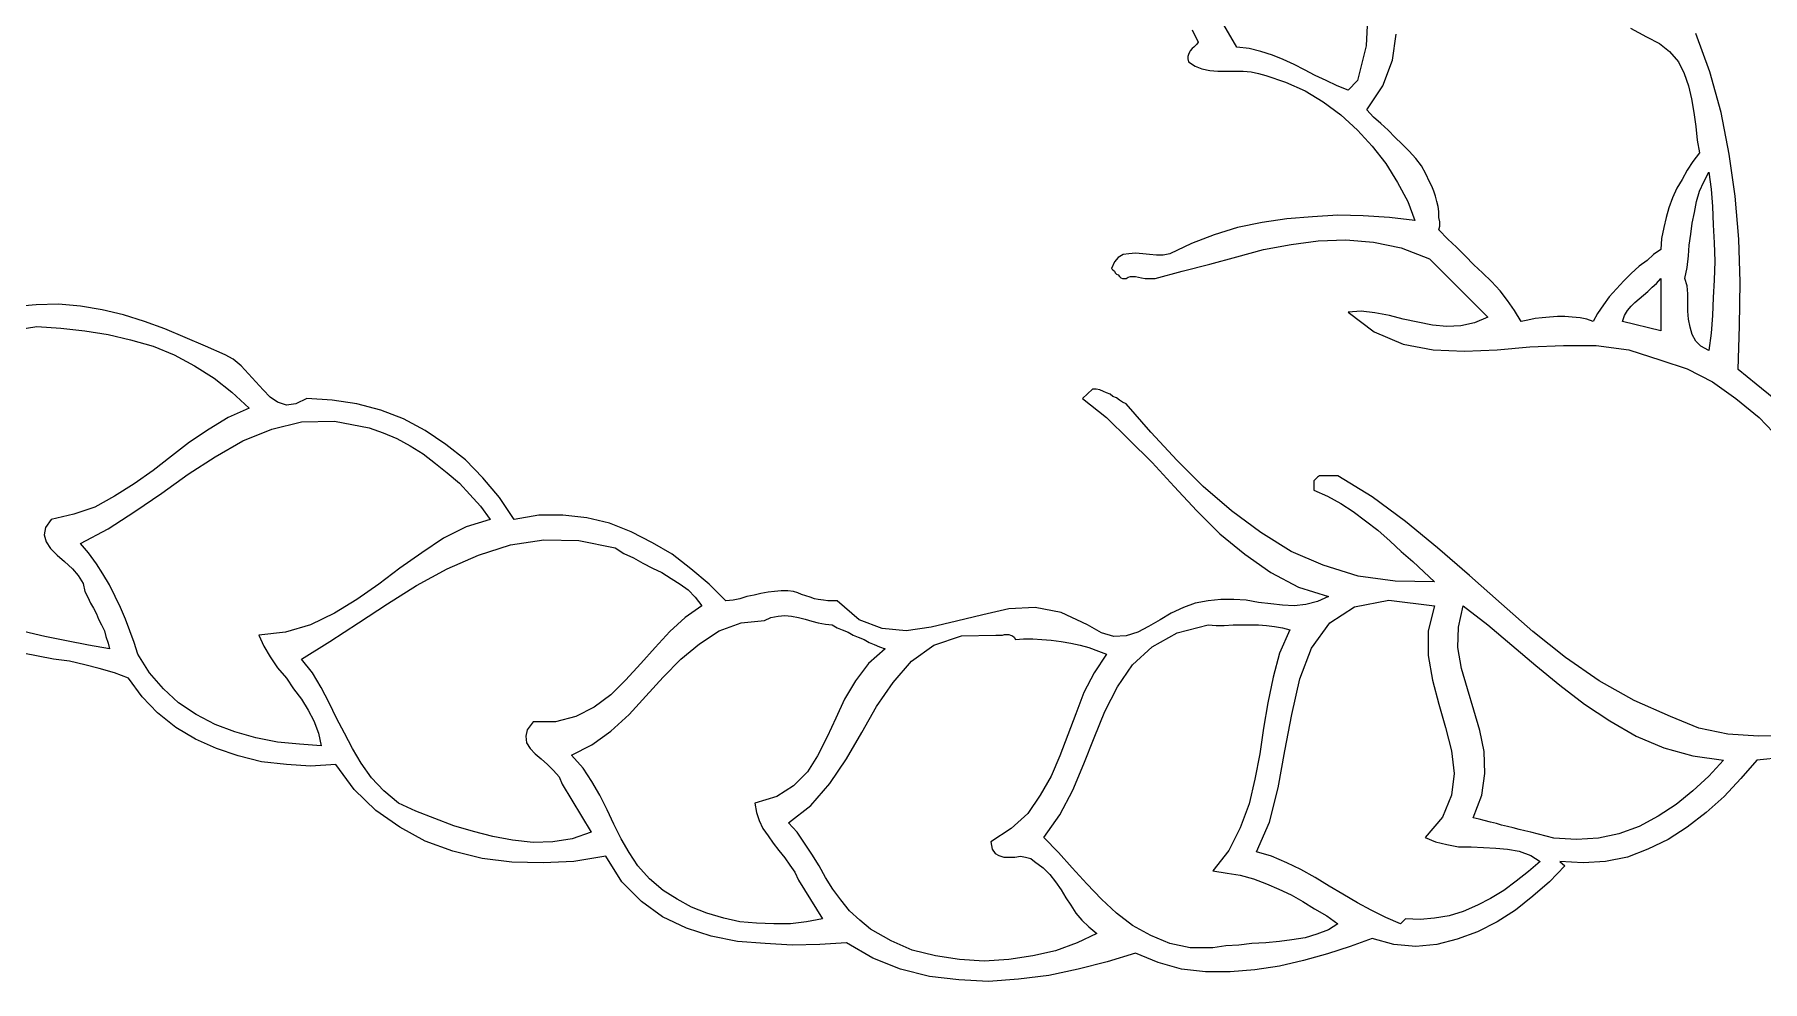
# Model space of a CAD drawing. Extents: x 0.03 to 6.99, y 0.03 to 9.42.
# Drawn here: x 3.387 to 5.761, y 3.437 to 4.738 of the extents above; entities that cross this region are included whole.
import ezdxf

# ---------------------------------------------------------------- set-up
doc = ezdxf.new("R2010")
doc.units = 0
doc.layers.add('1', color=7, linetype='Continuous')

msp = doc.modelspace()

# ---------------------------------------------------------------- linework, layer by layer
msp.add_lwpolyline([(5.79, 3.745), (5.754, 3.741), (5.732, 3.716), (5.709, 3.691), (5.684, 3.669), (5.658, 3.649), (5.632, 3.632), (5.604, 3.619), (5.576, 3.608), (5.546, 3.602), (5.515, 3.6), (5.483, 3.602), (5.49, 3.596), (5.469, 3.574), (5.446, 3.554), (5.422, 3.535), (5.397, 3.519), (5.37, 3.505), (5.342, 3.495), (5.314, 3.488), (5.285, 3.485), (5.255, 3.488), (5.225, 3.496), (5.195, 3.485), (5.164, 3.475), (5.131, 3.466), (5.098, 3.458), (5.064, 3.453), (5.03, 3.45), (4.996, 3.45), (4.963, 3.454), (4.931, 3.463), (4.9, 3.476), (4.861, 3.464), (4.821, 3.454), (4.781, 3.445), (4.739, 3.44), (4.698, 3.437), (4.657, 3.439), (4.617, 3.444), (4.577, 3.454), (4.539, 3.469), (4.503, 3.49), (4.466, 3.488), (4.428, 3.487), (4.391, 3.489), (4.353, 3.492), (4.317, 3.499), (4.283, 3.51), (4.25, 3.526), (4.221, 3.547), (4.194, 3.574), (4.172, 3.609), (4.128, 3.602), (4.086, 3.6), (4.043, 3.601), (4.002, 3.606), (3.962, 3.616), (3.924, 3.63), (3.889, 3.649), (3.856, 3.672), (3.826, 3.701), (3.801, 3.735), (3.766, 3.733), (3.733, 3.735), (3.699, 3.739), (3.667, 3.747), (3.637, 3.757), (3.608, 3.77), (3.581, 3.786), (3.556, 3.806), (3.535, 3.828), (3.516, 3.854), (3.497, 3.861), (3.476, 3.867), (3.456, 3.872), (3.435, 3.877), (3.413, 3.88), (3.392, 3.884), (3.371, 3.888)])
at = {"layer": '1'}
for points in [[(5.219, 4.769), (5.217, 4.723), (5.205, 4.675), (5.192, 4.662), (5.177, 4.668), (5.162, 4.675), (5.147, 4.682), (5.132, 4.69), (5.118, 4.697), (5.103, 4.704), (5.088, 4.71), (5.072, 4.715), (5.056, 4.719), (5.039, 4.721), (4.978, 4.827)], [(4.978, 4.745), (4.986, 4.728), (4.984, 4.725), (4.982, 4.723), (4.98, 4.721), (4.978, 4.719), (4.975, 4.716), (4.974, 4.714), (4.973, 4.711), (4.972, 4.708), (4.972, 4.705), (4.973, 4.701), (4.982, 4.695), (4.991, 4.691), (5.002, 4.689), (5.013, 4.688), (5.024, 4.688), (5.036, 4.688), (5.048, 4.688), (5.059, 4.687), (5.069, 4.685), (5.079, 4.682), (5.106, 4.673), (5.133, 4.661), (5.158, 4.646), (5.182, 4.628), (5.205, 4.607), (5.225, 4.585), (5.244, 4.561), (5.26, 4.535), (5.274, 4.509), (5.284, 4.483), (5.249, 4.487), (5.213, 4.489), (5.178, 4.49), (5.143, 4.488), (5.108, 4.485), (5.074, 4.48), (5.04, 4.473), (5.008, 4.463), (4.977, 4.451), (4.947, 4.437), (4.938, 4.435), (4.929, 4.435), (4.919, 4.436), (4.91, 4.437), (4.9, 4.438), (4.891, 4.437), (4.883, 4.436), (4.876, 4.432), (4.871, 4.426), (4.867, 4.417), (4.869, 4.415), (4.871, 4.413), (4.872, 4.411), (4.874, 4.409), (4.876, 4.408), (4.878, 4.406), (4.88, 4.404), (4.882, 4.403), (4.884, 4.403), (4.887, 4.403), (4.89, 4.405), (4.893, 4.406), (4.896, 4.406), (4.9, 4.406), (4.904, 4.405), (4.908, 4.404), (4.913, 4.403), (4.918, 4.403), (4.922, 4.403), (4.927, 4.403), (4.964, 4.413), (5.002, 4.423), (5.039, 4.433), (5.076, 4.443), (5.114, 4.45), (5.151, 4.455), (5.189, 4.456), (5.227, 4.453), (5.265, 4.445), (5.304, 4.43), (5.384, 4.35), (5.366, 4.342), (5.347, 4.338), (5.328, 4.337), (5.308, 4.339), (5.288, 4.343), (5.268, 4.347), (5.249, 4.352), (5.229, 4.356), (5.21, 4.358), (5.192, 4.357), (5.228, 4.33), (5.268, 4.313), (5.309, 4.305), (5.352, 4.303), (5.397, 4.305), (5.442, 4.309), (5.488, 4.311), (5.533, 4.311), (5.578, 4.305), (5.622, 4.291), (5.658, 4.279), (5.693, 4.261), (5.725, 4.238), (5.757, 4.212), (5.786, 4.182)], [(5.58, 4.747), (5.602, 4.735), (5.62, 4.726), (5.634, 4.715), (5.646, 4.701), (5.654, 4.685), (5.66, 4.668), (5.664, 4.65), (5.667, 4.631), (5.67, 4.612), (5.672, 4.593), (5.675, 4.576), (5.666, 4.564), (5.658, 4.552), (5.651, 4.539), (5.644, 4.527), (5.638, 4.514), (5.633, 4.5), (5.629, 4.487), (5.626, 4.473), (5.623, 4.458), (5.622, 4.443), (5.612, 4.436), (5.603, 4.428), (5.592, 4.42), (5.581, 4.41), (5.571, 4.4), (5.561, 4.389), (5.551, 4.378), (5.543, 4.367), (5.535, 4.355), (5.529, 4.344), (5.52, 4.347), (5.511, 4.349), (5.5, 4.35), (5.49, 4.351), (5.48, 4.351), (5.469, 4.35), (5.459, 4.349), (5.449, 4.348), (5.439, 4.346), (5.43, 4.344), (5.421, 4.359), (5.411, 4.373), (5.401, 4.386), (5.389, 4.399), (5.377, 4.411), (5.365, 4.422), (5.353, 4.434), (5.341, 4.446), (5.329, 4.457), (5.317, 4.47), (5.318, 4.475), (5.318, 4.481), (5.317, 4.487), (5.317, 4.495), (5.316, 4.502), (5.314, 4.509), (5.312, 4.516), (5.31, 4.523), (5.307, 4.53), (5.304, 4.536), (5.299, 4.547), (5.293, 4.558), (5.285, 4.568), (5.276, 4.578), (5.266, 4.588), (5.257, 4.597), (5.247, 4.607), (5.237, 4.616), (5.227, 4.625), (5.218, 4.635), (5.24, 4.668), (5.253, 4.703), (5.258, 4.739)], [(5.777, 4.238), (5.753, 4.258), (5.728, 4.278), (5.73, 4.338), (5.731, 4.398), (5.729, 4.457), (5.724, 4.516), (5.716, 4.574), (5.705, 4.631), (5.689, 4.687), (5.67, 4.74)], [(5.688, 4.304), (5.677, 4.31), (5.67, 4.317), (5.665, 4.326), (5.662, 4.336), (5.66, 4.347), (5.659, 4.358), (5.659, 4.37), (5.659, 4.382), (5.658, 4.393), (5.655, 4.403), (5.658, 4.418), (5.66, 4.434), (5.661, 4.449), (5.663, 4.464), (5.665, 4.479), (5.668, 4.494), (5.671, 4.509), (5.675, 4.523), (5.681, 4.536), (5.688, 4.549), (5.691, 4.526), (5.693, 4.502), (5.694, 4.477), (5.695, 4.452), (5.696, 4.427), (5.695, 4.401), (5.694, 4.377), (5.693, 4.352), (5.691, 4.328), (5.688, 4.304)], [(5.569, 4.344), (5.572, 4.352), (5.576, 4.359), (5.581, 4.365), (5.586, 4.37), (5.592, 4.375), (5.598, 4.38), (5.604, 4.385), (5.61, 4.391), (5.616, 4.396), (5.622, 4.403), (5.622, 4.331), (5.569, 4.344)], [(5.799, 3.775), (5.756, 3.774), (5.714, 3.777), (5.674, 3.785), (5.635, 3.801), (5.585, 3.823), (5.537, 3.85), (5.491, 3.882), (5.446, 3.918), (5.403, 3.956), (5.359, 3.995), (5.315, 4.033), (5.271, 4.069), (5.225, 4.103), (5.178, 4.132), (5.175, 4.132), (5.171, 4.132), (5.168, 4.132), (5.164, 4.132), (5.16, 4.132), (5.157, 4.132), (5.153, 4.132), (5.15, 4.13), (5.148, 4.128), (5.145, 4.125), (5.145, 4.112), (5.164, 4.104), (5.182, 4.094), (5.199, 4.083), (5.216, 4.07), (5.233, 4.057), (5.25, 4.042), (5.265, 4.028), (5.281, 4.014), (5.296, 4), (5.311, 3.986), (5.257, 3.987), (5.206, 3.994), (5.158, 4.009), (5.114, 4.028), (5.072, 4.054), (5.032, 4.084), (4.993, 4.117), (4.957, 4.153), (4.921, 4.192), (4.887, 4.231), (4.882, 4.233), (4.878, 4.236), (4.874, 4.239), (4.869, 4.241), (4.865, 4.244), (4.86, 4.246), (4.856, 4.248), (4.851, 4.25), (4.846, 4.251), (4.841, 4.251), (4.827, 4.238), (4.86, 4.212), (4.891, 4.182), (4.923, 4.15), (4.953, 4.117), (4.984, 4.084), (5.016, 4.052), (5.05, 4.024), (5.086, 3.999), (5.124, 3.979), (5.165, 3.966), (5.15, 3.959), (5.134, 3.955), (5.118, 3.953), (5.102, 3.954), (5.086, 3.956), (5.069, 3.958), (5.052, 3.961), (5.035, 3.962), (5.017, 3.962), (5, 3.96), (4.982, 3.957), (4.966, 3.951), (4.949, 3.943), (4.934, 3.934), (4.918, 3.925), (4.903, 3.917), (4.887, 3.912), (4.87, 3.911), (4.853, 3.916), (4.834, 3.927), (4.798, 3.944), (4.762, 3.951), (4.726, 3.949), (4.69, 3.941), (4.654, 3.932), (4.619, 3.924), (4.585, 3.919), (4.552, 3.922), (4.52, 3.934), (4.49, 3.96), (4.483, 3.96), (4.477, 3.96), (4.471, 3.961), (4.464, 3.962), (4.459, 3.963), (4.453, 3.965), (4.447, 3.967), (4.441, 3.969), (4.436, 3.971), (4.43, 3.973), (4.422, 3.974), (4.413, 3.974), (4.404, 3.973), (4.395, 3.972), (4.385, 3.97), (4.376, 3.968), (4.366, 3.966), (4.356, 3.963), (4.347, 3.961), (4.337, 3.96), (4.314, 3.983), (4.289, 4.004), (4.263, 4.024), (4.236, 4.04), (4.207, 4.055), (4.177, 4.067), (4.146, 4.074), (4.113, 4.078), (4.08, 4.078), (4.046, 4.072), (4.026, 4.102), (4.003, 4.129), (3.979, 4.154), (3.952, 4.175), (3.924, 4.194), (3.894, 4.21), (3.863, 4.222), (3.83, 4.231), (3.796, 4.236), (3.761, 4.238), (3.746, 4.231), (3.733, 4.229), (3.721, 4.233), (3.711, 4.24), (3.701, 4.25), (3.691, 4.261), (3.681, 4.272), (3.671, 4.283), (3.66, 4.292), (3.649, 4.298), (3.622, 4.31), (3.594, 4.322), (3.566, 4.334), (3.538, 4.344), (3.509, 4.353), (3.48, 4.36), (3.45, 4.365), (3.42, 4.368), (3.389, 4.367), (3.357, 4.364)], [(3.359, 4.332), (3.39, 4.337), (3.423, 4.335), (3.456, 4.331), (3.488, 4.326), (3.519, 4.319), (3.55, 4.31), (3.579, 4.298), (3.607, 4.283), (3.634, 4.266), (3.658, 4.247), (3.682, 4.225)], [(3.682, 4.225), (3.653, 4.212), (3.627, 4.196), (3.6, 4.178), (3.575, 4.159), (3.55, 4.139), (3.524, 4.121), (3.497, 4.104), (3.47, 4.089), (3.441, 4.079), (3.41, 4.072), (3.402, 4.061), (3.4, 4.051), (3.403, 4.041), (3.409, 4.032), (3.418, 4.023), (3.428, 4.014), (3.439, 4.004), (3.447, 3.995), (3.454, 3.984), (3.456, 3.973), (3.46, 3.965), (3.464, 3.957), (3.468, 3.95), (3.472, 3.942), (3.475, 3.935), (3.479, 3.927), (3.483, 3.919), (3.485, 3.911), (3.488, 3.902), (3.49, 3.894), (3.461, 3.899), (3.431, 3.905), (3.401, 3.911), (3.372, 3.918)], [(4.013, 4.072), (3.98, 4.062), (3.949, 4.046), (3.919, 4.026), (3.889, 4.005), (3.86, 3.983), (3.83, 3.962), (3.799, 3.943), (3.766, 3.927), (3.732, 3.917), (3.695, 3.913), (3.702, 3.898), (3.711, 3.883), (3.721, 3.868), (3.733, 3.854), (3.743, 3.839), (3.754, 3.825), (3.763, 3.81), (3.771, 3.795), (3.777, 3.778), (3.781, 3.761), (3.751, 3.763), (3.721, 3.766), (3.691, 3.772), (3.662, 3.78), (3.635, 3.79), (3.609, 3.804), (3.585, 3.82), (3.564, 3.839), (3.545, 3.861), (3.529, 3.887), (3.524, 3.903), (3.518, 3.919), (3.512, 3.935), (3.505, 3.951), (3.498, 3.966), (3.49, 3.982), (3.481, 3.997), (3.472, 4.011), (3.461, 4.026), (3.45, 4.039), (3.488, 4.059), (3.525, 4.083), (3.562, 4.108), (3.598, 4.134), (3.635, 4.158), (3.673, 4.18), (3.713, 4.196), (3.754, 4.206), (3.799, 4.207), (3.847, 4.198), (3.866, 4.191), (3.885, 4.183), (3.903, 4.173), (3.921, 4.162), (3.938, 4.149), (3.954, 4.136), (3.971, 4.122), (3.985, 4.106), (4, 4.09), (4.013, 4.072)], [(4.304, 3.953), (4.281, 3.937), (4.26, 3.918), (4.24, 3.896), (4.22, 3.874), (4.199, 3.851), (4.179, 3.831), (4.156, 3.814), (4.131, 3.801), (4.103, 3.794), (4.072, 3.794), (4.064, 3.783), (4.062, 3.774), (4.063, 3.765), (4.068, 3.757), (4.075, 3.75), (4.083, 3.743), (4.092, 3.735), (4.1, 3.727), (4.108, 3.718), (4.112, 3.708), (4.152, 3.642), (4.126, 3.633), (4.099, 3.629), (4.072, 3.628), (4.044, 3.631), (4.017, 3.636), (3.99, 3.643), (3.963, 3.651), (3.937, 3.661), (3.911, 3.671), (3.887, 3.682), (3.867, 3.699), (3.85, 3.717), (3.836, 3.737), (3.824, 3.757), (3.813, 3.778), (3.802, 3.799), (3.792, 3.82), (3.781, 3.841), (3.769, 3.861), (3.754, 3.88), (3.793, 3.904), (3.832, 3.93), (3.872, 3.956), (3.912, 3.981), (3.954, 4.004), (3.997, 4.023), (4.041, 4.037), (4.087, 4.044), (4.135, 4.043), (4.185, 4.033), (4.197, 4.025), (4.21, 4.019), (4.223, 4.012), (4.236, 4.005), (4.249, 3.999), (4.262, 3.991), (4.274, 3.983), (4.285, 3.975), (4.295, 3.965), (4.304, 3.953)], [(5.311, 3.953), (5.302, 3.919), (5.302, 3.885), (5.308, 3.851), (5.317, 3.818), (5.326, 3.786), (5.334, 3.754), (5.338, 3.723), (5.334, 3.693), (5.322, 3.663), (5.298, 3.635), (5.312, 3.629), (5.328, 3.625), (5.344, 3.622), (5.361, 3.622), (5.378, 3.621), (5.395, 3.62), (5.411, 3.619), (5.427, 3.616), (5.443, 3.61), (5.456, 3.602), (5.44, 3.588), (5.423, 3.575), (5.406, 3.562), (5.388, 3.551), (5.37, 3.542), (5.35, 3.533), (5.331, 3.527), (5.311, 3.524), (5.291, 3.522), (5.271, 3.523), (5.264, 3.516), (5.244, 3.525), (5.224, 3.535), (5.205, 3.545), (5.185, 3.557), (5.166, 3.568), (5.147, 3.58), (5.127, 3.591), (5.108, 3.6), (5.087, 3.609), (5.066, 3.615), (5.084, 3.656), (5.096, 3.703), (5.105, 3.754), (5.115, 3.804), (5.126, 3.853), (5.142, 3.895), (5.167, 3.93), (5.201, 3.952), (5.248, 3.961), (5.311, 3.953)], [(5.708, 3.741), (5.688, 3.719), (5.666, 3.699), (5.643, 3.68), (5.618, 3.664), (5.592, 3.65), (5.564, 3.64), (5.536, 3.634), (5.506, 3.632), (5.475, 3.634), (5.443, 3.642), (5.435, 3.644), (5.427, 3.646), (5.419, 3.648), (5.411, 3.65), (5.403, 3.652), (5.396, 3.654), (5.388, 3.656), (5.379, 3.658), (5.372, 3.66), (5.364, 3.662), (5.376, 3.693), (5.38, 3.723), (5.379, 3.753), (5.373, 3.782), (5.365, 3.81), (5.356, 3.839), (5.348, 3.867), (5.343, 3.896), (5.344, 3.924), (5.35, 3.953), (5.384, 3.927), (5.417, 3.899), (5.45, 3.871), (5.483, 3.844), (5.517, 3.818), (5.552, 3.795), (5.588, 3.774), (5.626, 3.758), (5.666, 3.747), (5.708, 3.741)], [(4.39, 3.933), (4.399, 3.937), (4.409, 3.939), (4.418, 3.94), (4.427, 3.939), (4.437, 3.937), (4.446, 3.935), (4.455, 3.932), (4.464, 3.93), (4.474, 3.928), (4.483, 3.927), (4.49, 3.923), (4.497, 3.92), (4.505, 3.917), (4.512, 3.913), (4.519, 3.91), (4.527, 3.907), (4.534, 3.903), (4.541, 3.9), (4.548, 3.897), (4.556, 3.894), (4.533, 3.874), (4.515, 3.85), (4.5, 3.825), (4.488, 3.799), (4.476, 3.773), (4.463, 3.747), (4.449, 3.725), (4.43, 3.706), (4.407, 3.691), (4.377, 3.682), (4.379, 3.669), (4.383, 3.658), (4.388, 3.647), (4.395, 3.637), (4.402, 3.627), (4.41, 3.617), (4.418, 3.607), (4.425, 3.597), (4.432, 3.587), (4.437, 3.576), (4.47, 3.523), (4.448, 3.519), (4.426, 3.516), (4.403, 3.516), (4.379, 3.517), (4.356, 3.519), (4.334, 3.524), (4.311, 3.531), (4.29, 3.539), (4.27, 3.55), (4.251, 3.562), (4.232, 3.578), (4.216, 3.596), (4.204, 3.614), (4.193, 3.633), (4.183, 3.653), (4.174, 3.673), (4.164, 3.693), (4.153, 3.712), (4.141, 3.73), (4.125, 3.748), (4.153, 3.762), (4.179, 3.781), (4.204, 3.804), (4.227, 3.829), (4.251, 3.855), (4.275, 3.88), (4.301, 3.901), (4.328, 3.919), (4.358, 3.93), (4.39, 3.933)], [(5.112, 3.92), (5.098, 3.888), (5.089, 3.855), (5.082, 3.82), (5.076, 3.785), (5.071, 3.75), (5.064, 3.715), (5.056, 3.681), (5.044, 3.648), (5.028, 3.617), (5.006, 3.589), (5.026, 3.586), (5.044, 3.583), (5.062, 3.578), (5.08, 3.571), (5.097, 3.564), (5.114, 3.556), (5.13, 3.547), (5.146, 3.537), (5.163, 3.527), (5.178, 3.516), (5.165, 3.508), (5.149, 3.502), (5.133, 3.497), (5.115, 3.494), (5.098, 3.492), (5.079, 3.49), (5.06, 3.489), (5.042, 3.487), (5.024, 3.486), (5.006, 3.483), (4.975, 3.483), (4.947, 3.489), (4.921, 3.5), (4.896, 3.514), (4.874, 3.531), (4.853, 3.55), (4.833, 3.571), (4.813, 3.593), (4.794, 3.614), (4.774, 3.635), (4.796, 3.666), (4.814, 3.7), (4.829, 3.736), (4.843, 3.772), (4.858, 3.808), (4.875, 3.842), (4.896, 3.872), (4.923, 3.897), (4.957, 3.916), (5, 3.927), (5.011, 3.926), (5.022, 3.926), (5.034, 3.927), (5.046, 3.927), (5.057, 3.927), (5.069, 3.927), (5.08, 3.926), (5.091, 3.925), (5.102, 3.923), (5.112, 3.92)], [(4.735, 3.907), (4.746, 3.908), (4.759, 3.908), (4.771, 3.907), (4.784, 3.906), (4.798, 3.904), (4.811, 3.902), (4.824, 3.899), (4.836, 3.896), (4.849, 3.891), (4.86, 3.887), (4.843, 3.861), (4.829, 3.834), (4.818, 3.805), (4.807, 3.776), (4.796, 3.747), (4.784, 3.719), (4.769, 3.693), (4.752, 3.668), (4.729, 3.647), (4.701, 3.629), (4.703, 3.619), (4.707, 3.613), (4.712, 3.61), (4.719, 3.608), (4.726, 3.608), (4.734, 3.608), (4.742, 3.609), (4.749, 3.608), (4.756, 3.606), (4.761, 3.602), (4.773, 3.593), (4.782, 3.584), (4.79, 3.574), (4.798, 3.563), (4.804, 3.552), (4.811, 3.542), (4.818, 3.531), (4.826, 3.521), (4.836, 3.512), (4.847, 3.503), (4.82, 3.49), (4.79, 3.479), (4.759, 3.472), (4.726, 3.467), (4.692, 3.465), (4.658, 3.467), (4.625, 3.472), (4.593, 3.48), (4.564, 3.493), (4.536, 3.509), (4.521, 3.521), (4.507, 3.534), (4.495, 3.549), (4.484, 3.564), (4.474, 3.58), (4.465, 3.596), (4.455, 3.612), (4.445, 3.627), (4.435, 3.642), (4.423, 3.655), (4.454, 3.679), (4.48, 3.709), (4.503, 3.743), (4.524, 3.779), (4.544, 3.815), (4.567, 3.848), (4.592, 3.877), (4.623, 3.899), (4.661, 3.912), (4.708, 3.913), (4.711, 3.913), (4.714, 3.913), (4.717, 3.913), (4.72, 3.914), (4.723, 3.914), (4.726, 3.914), (4.728, 3.913), (4.731, 3.912), (4.733, 3.91), (4.735, 3.907)]]:
    msp.add_lwpolyline(points, dxfattribs=at)

doc.saveas('drawing.dxf')
